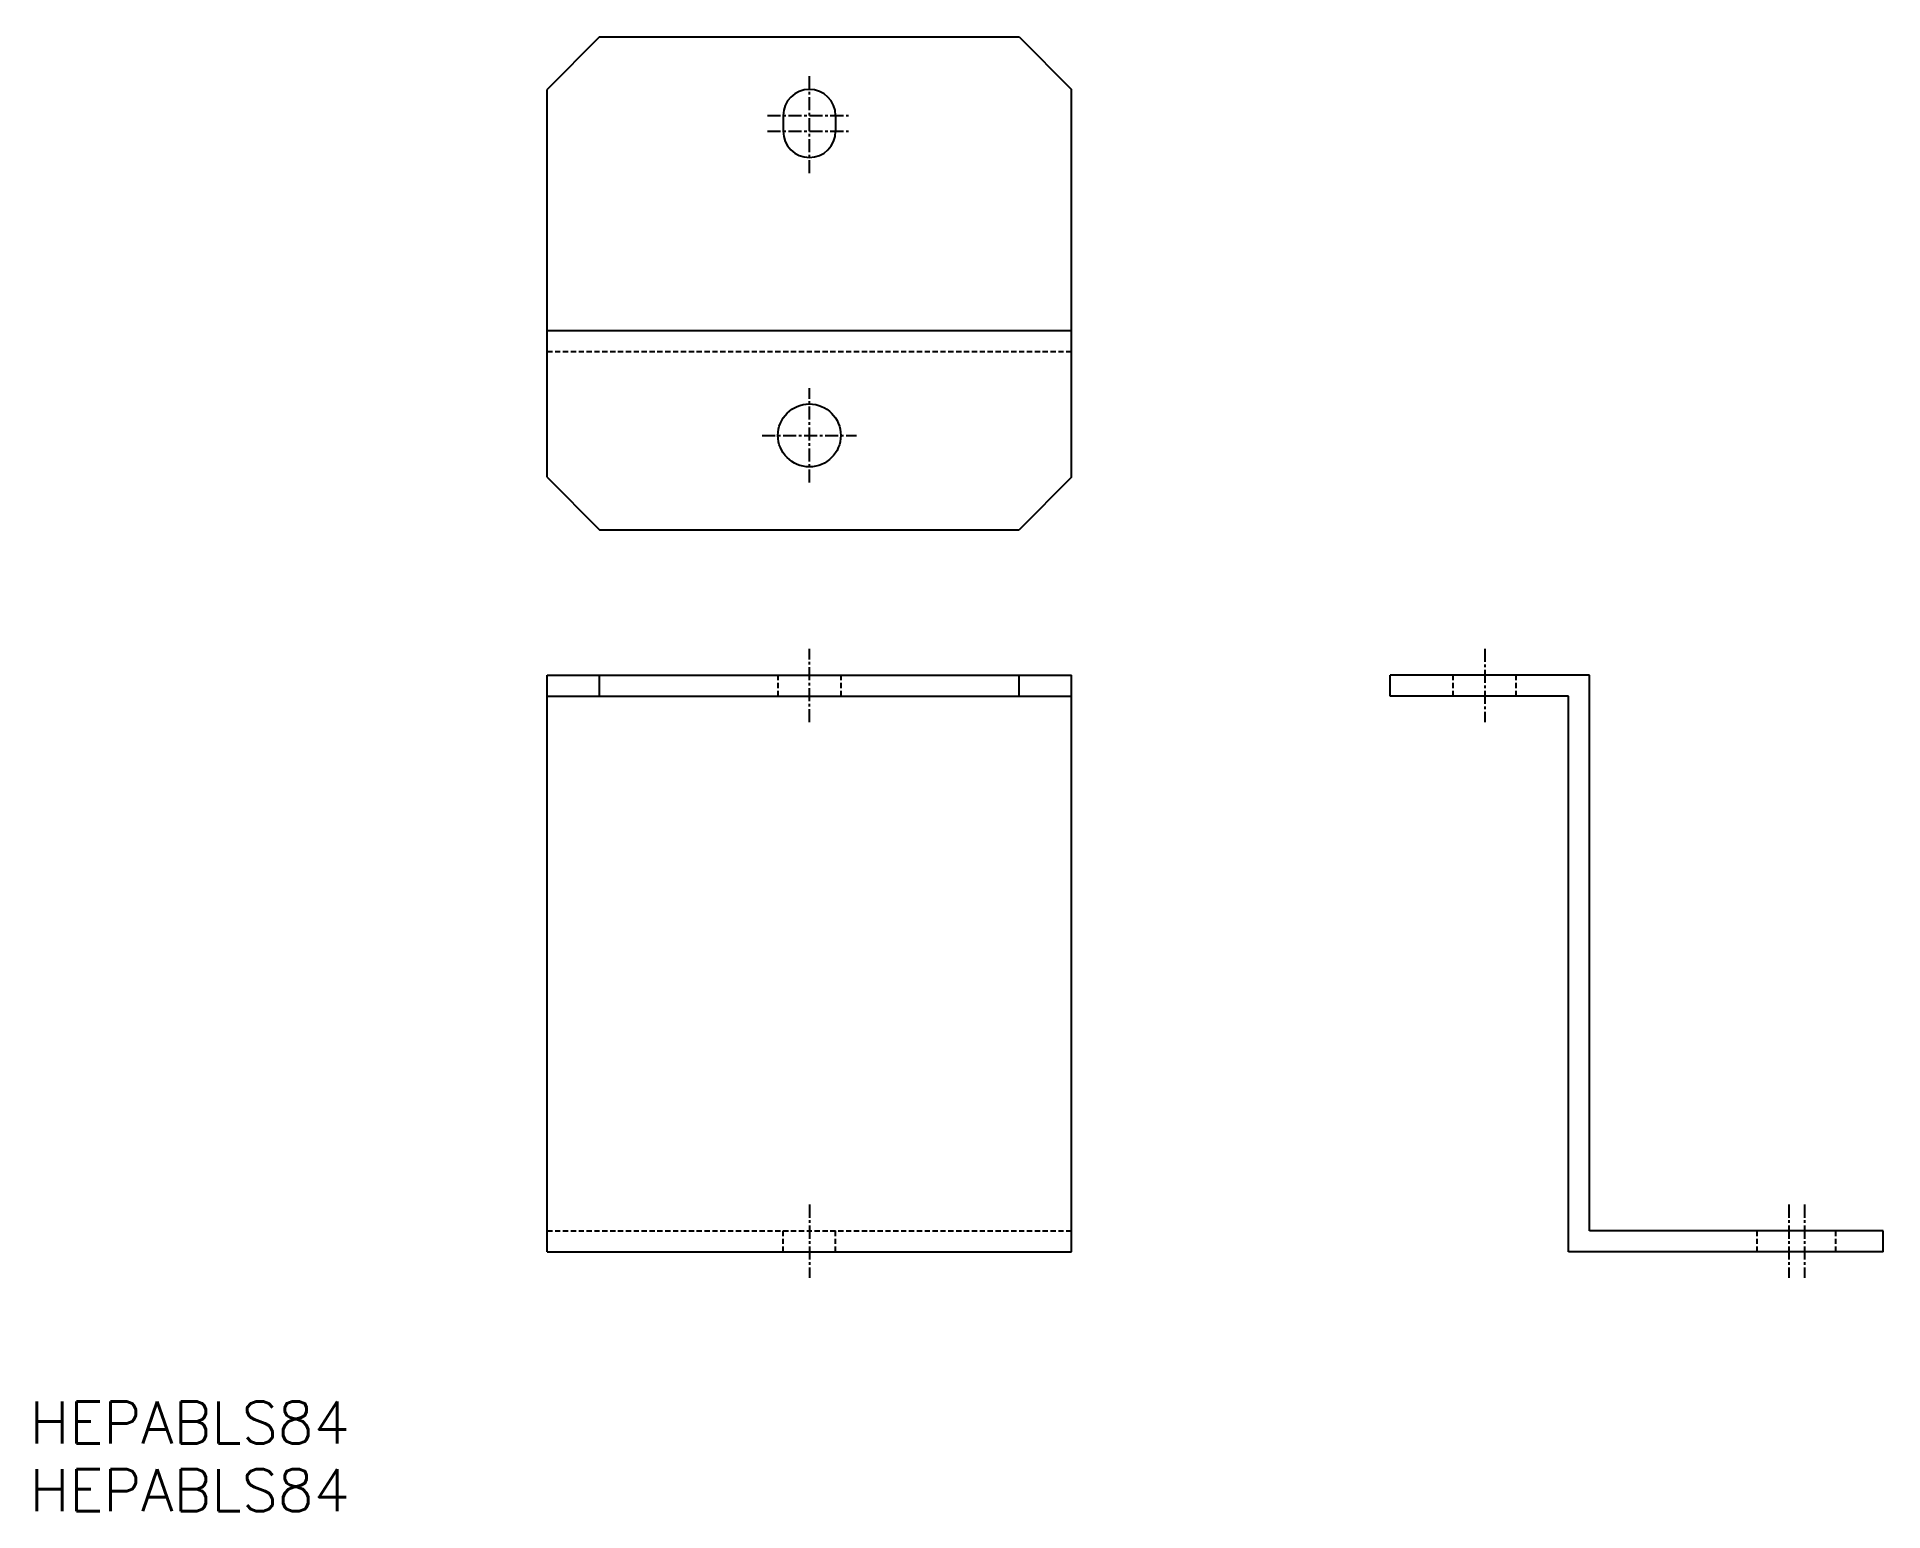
# Model space of a CAD drawing. Extents: x -74 to 102, y -133 to 8.
import ezdxf

# ---------------------------------------------------------------- set-up
doc = ezdxf.new("R2010")
doc.units = 0
doc.linetypes.add('CENTER', pattern=[2, 1.25, -0.25, 0.25, -0.25])
doc.linetypes.add('DASHED', pattern=[0.75, 0.5, -0.25])
doc.layers.get('0').update_dxf_attribs({"linetype": 'CONTINUOUS'})
doc.layers.add('CENTER', color=1, linetype='CENTER')
doc.styles.get("Standard").update_dxf_attribs({"font": 'txt.shx', "bigfont": 'bigfont.shx'})

msp = doc.modelspace()

# ---------------------------------------------------------------- linework, layer by layer
at = {"color": 7, "linetype": 'CONTINUOUS'}
for p, q in [((-20, 8), (-25, 3)), ((-20, 8), (20, 8)), ((20, 8), (25, 3)), ((-25, -34), (-25, 3)), ((25, -34), (25, 3)), ((-2.5, 0.5), (-2.5, -1)), ((2.5, 0.5), (2.5, -1)), ((-25, -20), (25, -20)), ((-25, -34), (-20, -39)), ((25, -34), (20, -39)), ((-20, -39), (20, -39)), ((-25, -107.86), (-25, -52.86)), ((-25, -52.86), (25, -52.86)), ((-20, -54.86), (-20, -52.86)), ((20, -54.86), (20, -52.86)), ((25, -107.86), (25, -52.86)), ((74.41, -52.86), (55.41, -52.86)), ((55.41, -54.86), (55.41, -52.86)), ((74.41, -105.86), (74.41, -52.86)), ((-25, -54.86), (25, -54.86)), ((72.41, -54.86), (55.41, -54.86)), ((72.41, -107.86), (72.41, -54.86)), ((102.41, -105.86), (74.41, -105.86)), ((102.41, -107.86), (102.41, -105.86)), ((-25, -107.86), (25, -107.86)), ((102.41, -107.86), (72.41, -107.86))]:
    msp.add_line(p, q, dxfattribs=at)
at = {"color": 3, "linetype": 'DASHED'}
for p, q in [((-25, -22), (25, -22)), ((-3, -52.86), (-3, -54.86)), ((3, -52.86), (3, -54.86)), ((61.41, -54.86), (61.41, -52.86)), ((67.41, -54.86), (67.41, -52.86)), ((-25, -105.86), (25, -105.86)), ((-2.5, -107.86), (-2.5, -105.86)), ((2.5, -107.86), (2.5, -105.86)), ((90.41, -107.86), (90.41, -105.86)), ((97.91, -107.86), (97.91, -105.86))]:
    msp.add_line(p, q, dxfattribs=at)
at = {"color": 7, "linetype": 'CONTINUOUS'}
msp.add_circle((0, -30), 3, dxfattribs=at)
for centre, start, end in [((0, 0.5), 0, 180), ((0, -1), 180, 0)]:
    msp.add_arc(centre, 2.5, start, end, dxfattribs=at)
at = {"layer": 'CENTER', "color": 1, "linetype": 'CENTER'}
for p, q in [((0, -5), (0, 4.5)), ((-4, 0.5), (4, 0.5)), ((-4, -1), (4, -1)), ((0, -34.5), (0, -25.5)), ((-4.5, -30), (4.5, -30)), ((0, -57.36), (0, -50.36)), ((64.41, -50.36), (64.41, -57.36)), ((0, -103.36), (0, -110.36)), ((93.41, -103.36), (93.41, -110.36)), ((94.91, -103.36), (94.91, -110.36))]:
    msp.add_line(p, q, dxfattribs=at)

# ---------------------------------------------------------------- texts
at = {"color": 7, "linetype": 'CONTINUOUS'}
for p in [(-74.36, -126.13), (-74.36, -132.59)]:
    msp.add_text('HEPABLS84', height=4, dxfattribs=at).set_placement(p)

doc.saveas('drawing.dxf')
